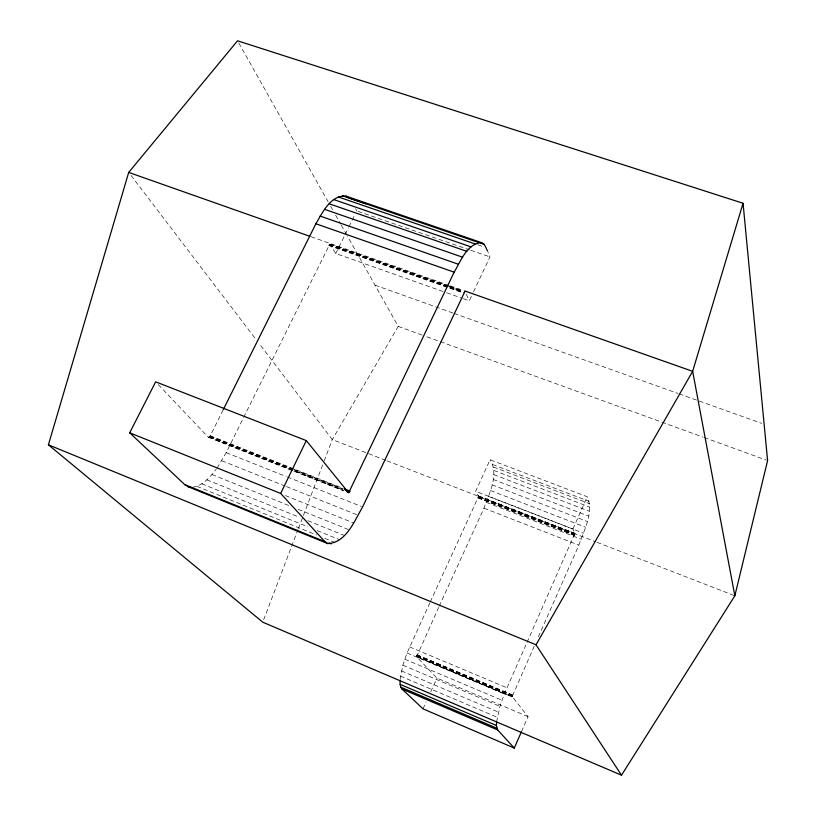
<?xml version="1.0" encoding="UTF-8"?>
<svg xmlns="http://www.w3.org/2000/svg" width="816" height="816" viewBox="0 0 816 816"><rect width="100%" height="100%" fill="white"/><g stroke="black" fill="none" stroke-linecap="round" stroke-linejoin="round"><path stroke-width="0.61" stroke-dasharray="4.08 3.06" d="M430.297 601.892L478.043 497.668L478.339 495.853L475.646 491.273L490.11 459.755L587.234 496.75C594.079 512.723 583.981 530.084 578.881 545.17L537.826 638.071M439.161 606.268L483.97 508.174C489.243 493.323 499.29 474.943 490.11 459.755M534.225 646.201L512.183 696.568L528.064 716.672L521.424 731.789M527.024 642.416L574.913 533.327L572.934 528.962L475.646 491.273M400.136 679.493L402.849 665.203L407.041 653.024L429.767 603.044M528.064 716.672L436.948 678.106L416.65 656.727L438.631 607.42M496.587 721.813L499.973 706.34L504.319 693.977L526.504 643.579M263.65 619.803L297.973 529.686M298.421 528.503L302.94 516.65M303.389 515.457L323.717 462.101M324.166 460.918L332.296 439.579L398.228 326.38L347.545 236.303M572.934 528.962L587.234 496.75M423.025 708.849L426.115 702.015M430.756 691.764L436.948 678.106M463.315 298.687L469.282 300.798L472.994 292.924M473.525 291.791L489.977 256.918L488.111 252.297M217.046 468.129L226.205 452.656L243.107 418.506M243.668 417.364L329.756 244.219L335.774 253.511L445.434 292.352M335.774 253.511L344.617 235.579M345.168 234.467L348.483 227.746M349.034 226.624L355.113 214.302M158.294 384.601L208.437 437.366L210.273 435.775L223.329 409.55M192.29 487.336C202.827 485.826 210.222 477.003 216.332 469.047M477.819 244.79L483.827 246.85M357.969 211.354L469.577 249.88M470.781 250.288L489.977 256.918M311.09 236.742L449.075 285.416M450.279 285.835L463.478 290.496M329.96 244.157L448.565 286.09M449.381 286.294L462.509 290.935M329.756 244.219L445.618 285.11M450.401 286.793L462.346 291.006M329.552 244.361L447.821 286.1M449.014 286.518L462.152 291.159M329.338 244.555L447.617 286.314M448.81 286.732L461.958 291.373M329.123 244.82L461.754 291.649M328.909 245.137L463.947 292.822M328.715 245.504L463.753 293.199M446.627 292.771L462.121 298.258M375.044 285.172L452.86 312.987M454.053 313.415L677.933 393.424M679.126 393.853L761.736 423.371M398.228 326.38L422.137 335.07M426.921 336.804L703.045 437.121M704.249 437.549L766.408 460.132M492.68 464.559L589.091 501.34M493.527 467.048L589.642 503.758M493.884 470.434L589.723 507.093M493.751 474.606L589.336 511.244M493.129 479.451L588.499 516.079M492.058 484.806L587.245 521.465M490.549 490.528L585.602 527.238M488.662 496.444L583.613 533.225M478.339 495.853L574.913 533.327M478.38 495.965L574.943 533.44M385.733 460.316L332.296 439.579L259.039 343.434M386.917 460.775L595.904 541.885M597.098 542.344L734.839 595.802M478.4 496.322L574.933 533.797M478.37 496.556L574.892 534.021M478.319 496.811L574.841 534.286M478.247 497.087L574.76 534.562M478.156 497.372L574.658 534.857M478.043 497.668L574.556 535.143M477.931 497.944L574.433 535.429M486.448 502.381L581.359 539.264M483.97 508.174L578.881 545.17M210.273 435.775L342.883 488.305M210.049 436.162L292.934 469.006M294.117 469.475L342.669 488.713M209.824 436.519L292.709 469.373M293.893 469.843L342.445 489.09M209.569 436.825L342.21 489.406M209.324 437.08L343.169 490.141M209.08 437.264L342.944 490.345M208.274 437.254L293.066 470.934M293.954 471.25L343.913 490.936M226.205 452.656L286.181 476.534M287.365 476.993L361.447 506.491M221.819 460.754L285.376 486.173M286.549 486.642L358.336 515.355M285.406 495.587L353.767 523.046M212.017 474.545L288.803 505.502M298.248 509.317L349.044 529.798M206.887 479.828L298.493 516.885M307.887 520.69L344.291 535.418M201.787 483.796L307.846 526.82M317.271 530.645L339.66 539.733M196.87 486.326L316.506 534.97M324.717 538.305L335.274 542.599M409.652 646.935L506.92 687.766M417.017 654.738L512.672 694.967M416.894 655.024L512.55 695.263M416.792 655.309L512.438 695.548M416.701 655.585L512.346 695.834M416.629 655.86L512.275 696.109M416.588 656.105L512.213 696.354M416.568 656.319L512.183 696.568M416.568 656.492L512.193 696.874L416.65 656.727M407.041 653.024L504.319 693.977M404.746 659.175L501.973 700.24M402.849 665.203L499.973 706.34M401.401 670.905L498.382 712.082M400.452 676.097L497.24 717.305M131.019 175.44L255.949 339.385M238.802 43.024L328.175 201.868M330.674 206.305L332.54 209.641M335.672 215.2L340.67 224.084M341.292 225.196L346.922 235.192M355.643 208.825L356.776 210.936M466.273 294.188L469.282 300.798"/><path stroke-width="1.22" d="M521.424 731.789L514.284 748.068L497.658 729.943L496.444 725.495L496.587 721.813M734.839 595.802L767.601 460.571L743.05 203.266L237.548 40.8L128.704 172.411L48.399 444.812L262.742 622.169L621.506 775.2L734.839 595.802L692.651 371.331L743.05 203.266M464.732 291.853L362.62 506.96C354.481 520.669 346.208 542.885 327.767 543.589L188.19 486.744L184.702 484.571L129.703 432.817L155.662 381.827L306.296 440.599L348.656 492.813L454.155 272.177C460.724 261.304 466.987 243.341 481.746 242.699L484.306 244.443L487.642 251.144M327.767 543.589L324.901 541.651L280.673 493.445L306.296 440.599M223.329 409.55L315.874 223.768C322.504 212.578 330.664 194.942 346.025 196.126L481.746 242.699M621.506 775.2L536.01 644.793L692.651 371.331L464.671 290.914M188.19 486.744L190.24 487.04M350.36 198.461L365.905 203.796M480.716 243.219L484.306 244.443M342.343 195.728L478.625 242.515M338.232 196.901L475.024 243.923M333.815 199.604L471.067 246.901M329.215 203.786L466.864 251.359M324.595 209.335L462.55 257.183M320.096 216.056L458.266 264.2M315.874 223.768L454.155 272.177M128.704 172.411L309.886 236.314M344.066 488.774L349.982 491.12M345.035 489.651L349.768 491.528M345.994 490.498L349.554 491.905M346.953 491.283L349.319 492.221M346.718 491.548L349.085 492.487M129.703 432.817L280.673 493.445M328.909 542.946L331.265 543.905M184.702 484.571L324.901 541.651M48.399 444.812L536.01 644.793M400.024 680.626L400.136 684.359L496.444 725.495M400.136 684.359L400.778 687.164L496.801 728.229M400.778 687.164L401.911 688.979L497.658 729.943M514.284 748.068L423.025 708.849L401.911 688.979M346.025 196.126L349.166 198.053"/></g></svg>
